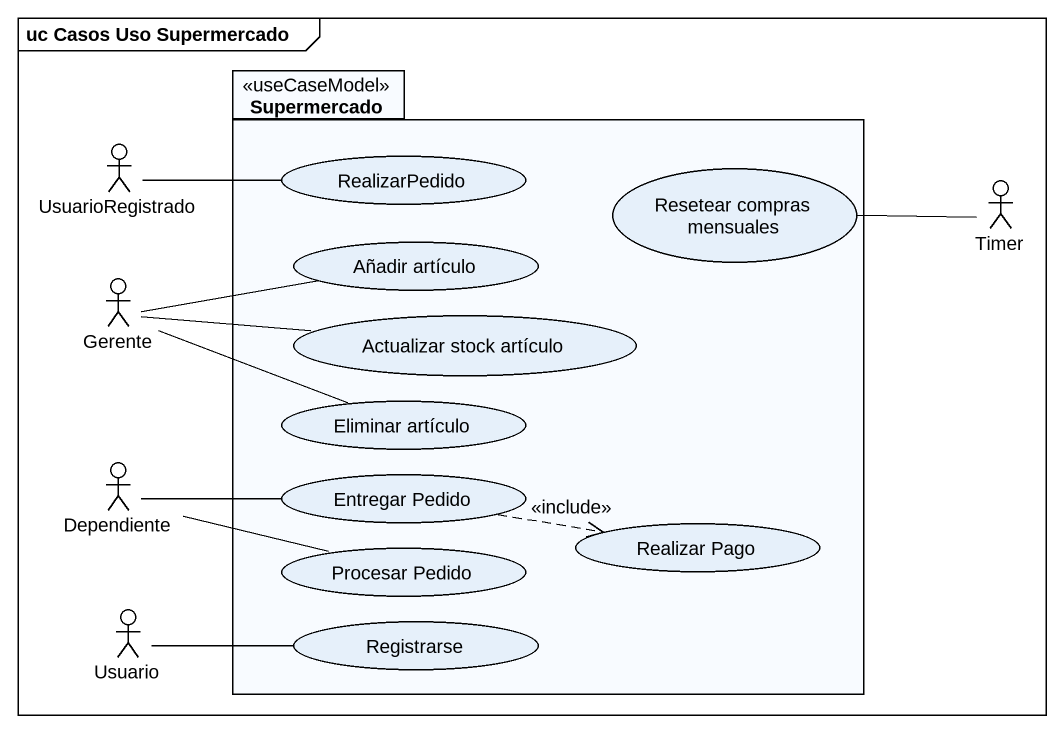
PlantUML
@startuml
mainframe uc Casos Uso Supermercado
package Supermercado <<useCaseModel>> {
  usecase RealizarPedido
  usecase "Resetear compras mensuales" as Resetear_compras_mensuales
  usecase "Añadir artículo" as Añadir_artículo
  usecase "Actualizar stock artículo" as Actualizar_stock_artículo
  usecase "Eliminar artículo" as Eliminar_artículo
  usecase "Entregar Pedido" as Entregar_Pedido
  usecase "Procesar Pedido" as Procesar_Pedido
  usecase "Realizar Pago" as Realizar_Pago
  usecase Registrarse
}
actor UsuarioRegistrado
actor Timer
actor Gerente
actor Dependiente
actor Usuario
UsuarioRegistrado -right- RealizarPedido
Timer -left- Resetear_compras_mensuales
Gerente -right- Añadir_artículo
Gerente -right- Actualizar_stock_artículo
Gerente -right- Eliminar_artículo
Dependiente -right- Entregar_Pedido
Dependiente -right- Procesar_Pedido
Entregar_Pedido .right.> Realizar_Pago : <<include>>
Usuario -right- Registrarse
@enduml
